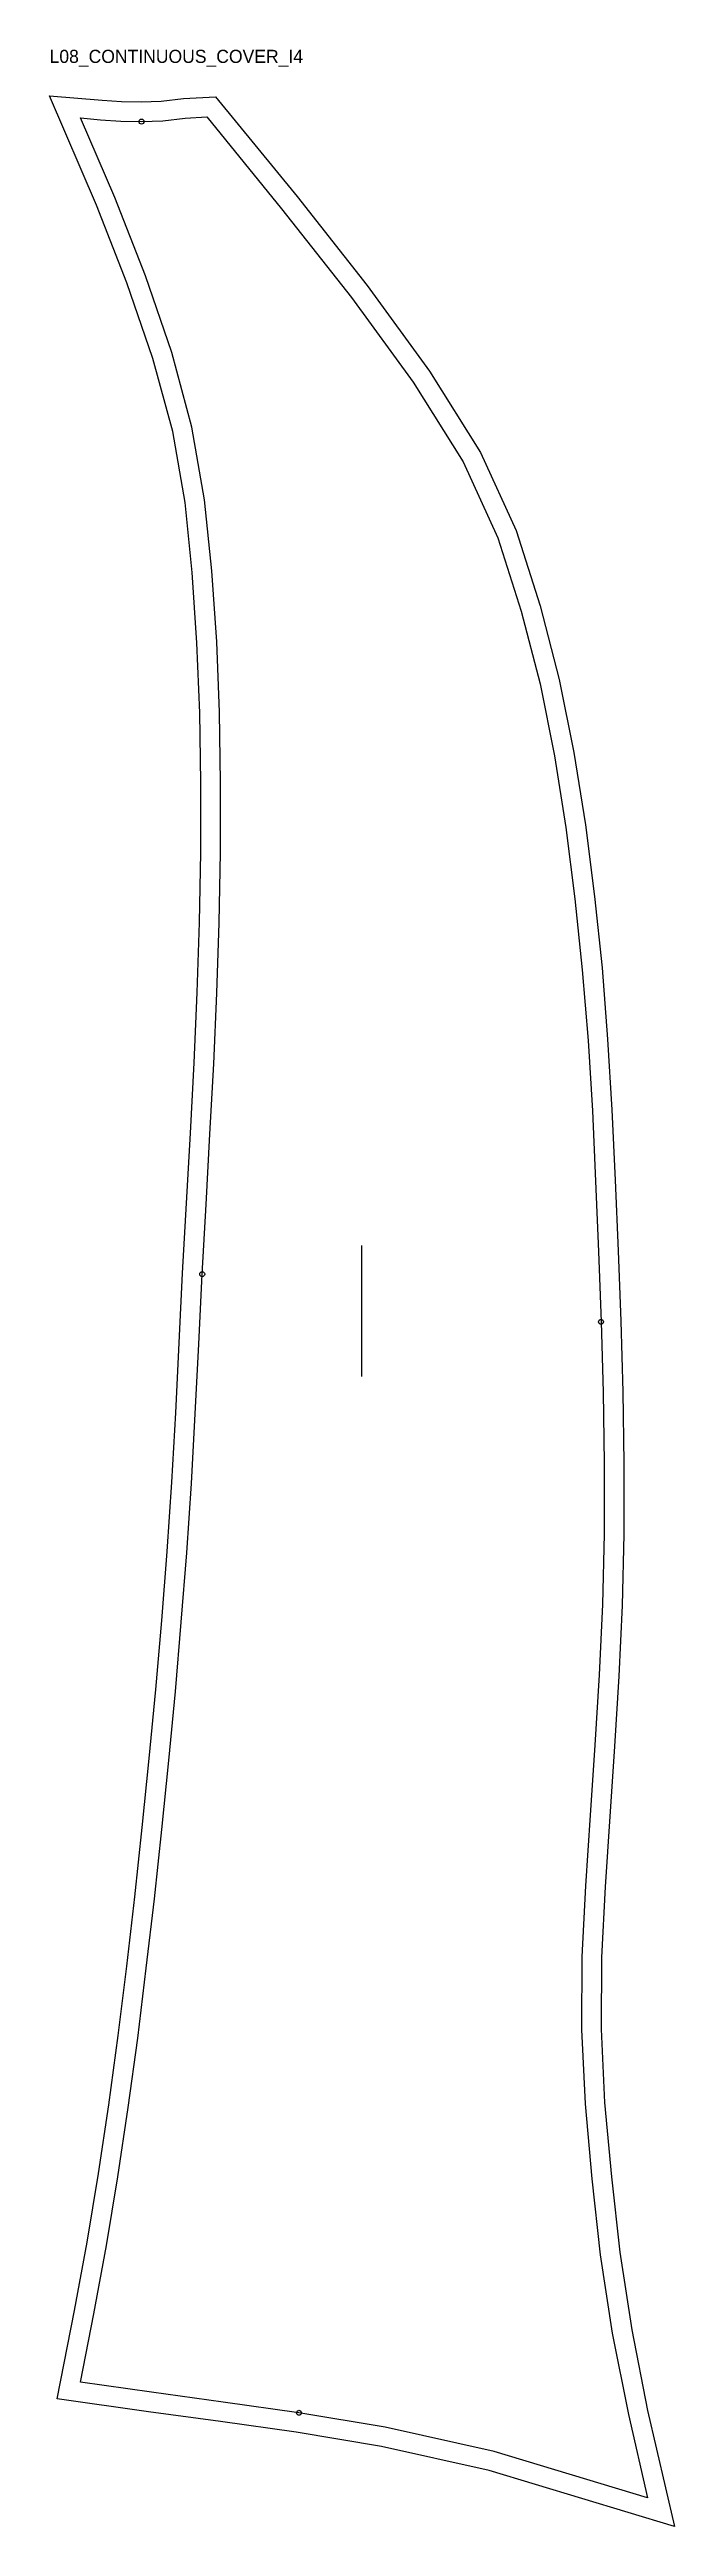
# Model space of a CAD drawing. Header units: millimetres. Extents: x -19 to 362, y -88 to 1423.
import ezdxf

# ---------------------------------------------------------------- set-up
doc = ezdxf.new("R2010")
doc.units = ezdxf.units.MM
for name, color, linetype in [('CUT', 1, 'Continuous'), ('GRAIN', 3, 'Continuous'), ('ID', 7, 'Continuous'), ('NOTCH', 2, 'Continuous'), ('SEAM', 5, 'Continuous')]:
    doc.layers.add(name, color=color, linetype=linetype)

msp = doc.modelspace()

# ---------------------------------------------------------------- linework, layer by layer
at = {"layer": 'CUT'}
msp.add_lwpolyline([(-14.2, -10.1), (-3.7, 43.9), (4, 85.6), (11, 127.3), (17.2, 169.3), (23, 211.6), (28.2, 254), (33, 296.3), (37.6, 338.5), (41.9, 380.6), (45.8, 422.7), (49.5, 464.8), (52.8, 507), (55.6, 549.2), (58, 591.6), (60.1, 634.2), (62.2, 676.7), (64.5, 719.4), (67, 762.2), (69.3, 805.1), (71.2, 848), (72.6, 890.8), (73.3, 933.5), (73.4, 976.1), (72.7, 1018.7), (71, 1061.4), (68.1, 1104.2), (63.8, 1147), (56.2, 1190.3), (44.1, 1234.9), (28.3, 1281.1), (9.7, 1328.5), (-18.9, 1395.2), (13.1, 1392.5), (25, 1391.7), (37, 1391.4), (49.2, 1391.9), (62.7, 1393.4), (82.3, 1394.6), (132, 1333.6), (174.8, 1279.3), (212.8, 1227.2), (243.9, 1177.4), (265.6, 1129.8), (280.3, 1084), (291.9, 1039), (300.9, 994.5), (307.9, 950.4), (313.4, 906.6), (318, 863), (321.4, 819.6), (324, 776.4), (326.1, 733.4), (327.8, 690.4), (329.4, 647.5), (330.7, 604.3), (331.4, 560.9), (331.3, 517.5), (330.3, 474), (328.2, 430.9), (325.6, 388), (322.7, 345.2), (319.9, 302.3), (317.7, 259.2), (317.5, 215.4), (319.6, 170.8), (323.7, 125.3), (328.8, 79.3), (336.1, 32), (345.8, -17.2), (362.2, -88), (249.2, -53.9), (183.5, -39.1), (131.4, -30.5), (85.4, -24), (41.5, -18), (-14.2, -10.1)], close=True, dxfattribs=at)
at = {"layer": 'GRAIN'}
msp.add_line((171.6, 613.6), (171.6, 693.6), dxfattribs=at)
at = {"layer": 'NOTCH'}
for centre in [(37.1, 1379.4), (74.2, 676.1), (317.4, 647.1), (133.2, -18.6)]:
    msp.add_circle(centre, 1.5, dxfattribs=at)
at = {"layer": 'SEAM'}
msp.add_lwpolyline([(0, 0), (8.1, 41.7), (15.8, 83.5), (22.8, 125.4), (29.1, 167.6), (34.9, 210), (40.1, 252.6), (45, 295), (49.5, 337.3), (53.8, 379.4), (57.8, 421.6), (61.4, 463.8), (64.8, 506.1), (67.6, 548.5), (69.9, 591), (72.1, 633.5), (74.2, 676.1), (76.5, 718.7), (78.9, 761.5), (81.2, 804.5), (83.2, 847.5), (84.6, 890.5), (85.3, 933.4), (85.4, 976.2), (84.7, 1019), (83, 1062), (80.1, 1105.2), (75.6, 1148.7), (67.9, 1192.9), (55.6, 1238.5), (39.6, 1285.2), (20.8, 1333.1), (0, 1381.6), (12.2, 1380.5), (24.5, 1379.7), (37.1, 1379.4), (50.1, 1379.9), (63.8, 1381.5), (76.9, 1382.3), (122.6, 1326.1), (165.3, 1272), (202.9, 1220.5), (233.3, 1171.7), (254.4, 1125.5), (268.8, 1080.7), (280.2, 1036.3), (289.1, 992.4), (296, 948.7), (301.5, 905.2), (306, 861.9), (309.5, 818.8), (312.1, 775.8), (314.1, 732.9), (315.9, 690), (317.4, 647.1), (318.7, 604.1), (319.4, 560.9), (319.3, 517.6), (318.3, 474.5), (316.2, 431.6), (313.6, 388.8), (310.7, 346), (307.9, 303), (305.7, 259.6), (305.5, 215.2), (307.7, 170), (311.7, 124.1), (316.9, 77.7), (324.2, 29.9), (334.1, -19.7), (345.8, -70.5), (252.3, -42.2), (185.8, -27.3), (133.2, -18.6), (87, -12.1), (43.2, -6.1)], close=True, dxfattribs=at)

# ---------------------------------------------------------------- texts
at = {"layer": 'ID'}
msp.add_text('L08_CONTINUOUS_COVER_I4', height=8, dxfattribs=at).set_placement((-18.9, 1415.2))

doc.saveas('drawing.dxf')
